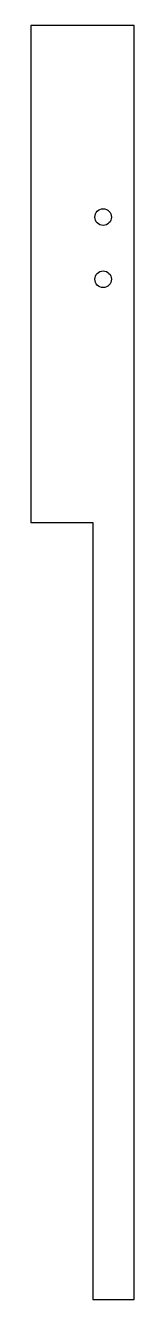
# Model space of a CAD drawing. Header units: millimetres. Extents: x 121 to 131, y -1141 to -1018.
import ezdxf

# ---------------------------------------------------------------- set-up
doc = ezdxf.new("R2010")
doc.units = ezdxf.units.MM

msp = doc.modelspace()

# ---------------------------------------------------------------- linework, layer by layer
at = {"color": 7, "linetype": 'Continuous', "lineweight": 25}
for p, q in [((130.79, -1018.01), (120.79, -1018.01)), ((120.79, -1018.01), (120.79, -1066.01)), ((130.79, -1141.01), (130.79, -1018.01)), ((120.79, -1066.01), (126.79, -1066.01)), ((126.79, -1066.01), (126.79, -1141.01)), ((126.79, -1141.01), (130.79, -1141.01))]:
    msp.add_line(p, q, dxfattribs=at)
for centre in [(127.79, -1036.51), (127.79, -1042.51)]:
    msp.add_circle(centre, 0.8, dxfattribs=at)

doc.saveas('drawing.dxf')
